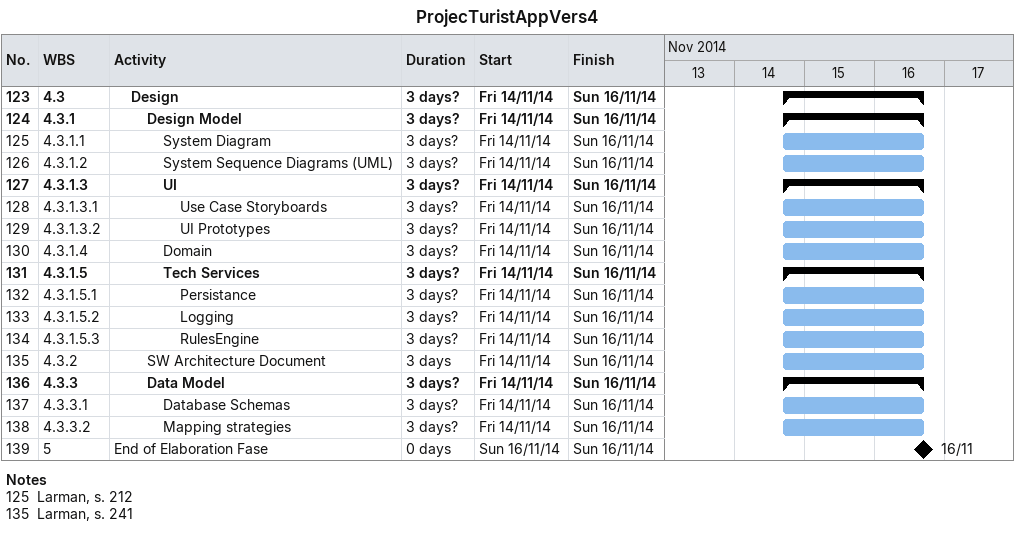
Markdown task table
ProjecTuristAppVers4

| ID | WBS | Task | Duration | Start | Finish |
|---|---|---|---|---|---|
| 123 | 4.3 | **Design** | 3d? | 2014-11-14 | 2014-11-16 |
| 124 | 4.3.1 | **Design Model** | 3d? | 2014-11-14 | 2014-11-16 |
| 125 | 4.3.1.1 | System Diagram | 3d? | 2014-11-14 | 2014-11-16 |
| 126 | 4.3.1.2 | System Sequence Diagrams (UML) | 3d? | 2014-11-14 | 2014-11-16 |
| 127 | 4.3.1.3 | **UI** | 3d? | 2014-11-14 | 2014-11-16 |
| 128 | 4.3.1.3.1 | Use Case Storyboards | 3d? | 2014-11-14 | 2014-11-16 |
| 129 | 4.3.1.3.2 | UI Prototypes | 3d? | 2014-11-14 | 2014-11-16 |
| 130 | 4.3.1.4 | Domain | 3d? | 2014-11-14 | 2014-11-16 |
| 131 | 4.3.1.5 | **Tech Services** | 3d? | 2014-11-14 | 2014-11-16 |
| 132 | 4.3.1.5.1 | Persistance | 3d? | 2014-11-14 | 2014-11-16 |
| 133 | 4.3.1.5.2 | Logging | 3d? | 2014-11-14 | 2014-11-16 |
| 134 | 4.3.1.5.3 | RulesEngine | 3d? | 2014-11-14 | 2014-11-16 |
| 135 | 4.3.2 | SW Architecture Document | 3d | 2014-11-14 | 2014-11-16 |
| 136 | 4.3.3 | **Data Model** | 3d? | 2014-11-14 | 2014-11-16 |
| 137 | 4.3.3.1 | Database Schemas | 3d? | 2014-11-14 | 2014-11-16 |
| 138 | 4.3.3.2 | Mapping strategies | 3d? | 2014-11-14 | 2014-11-16 |
| 139 | 5 | End of Elaboration Fase | 0d | 2014-11-16 | 2014-11-16 |

Notes
- 125: Larman, s. 212
- 135: Larman, s. 241
